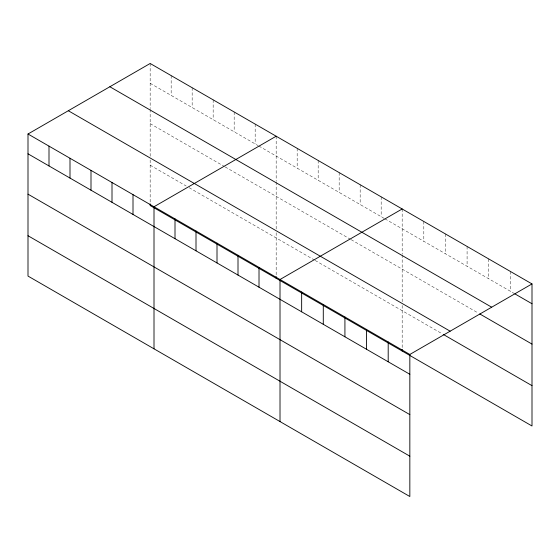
<?xml version="1.0" encoding="UTF-8"?>
<svg xmlns="http://www.w3.org/2000/svg" width="560" height="560" viewBox="0 0 560 560"><rect width="100%" height="100%" fill="white"/><g stroke="black" fill="none" stroke-linecap="round" stroke-linejoin="round"><path stroke-width="0.42" stroke-dasharray="2.8 2.1" d="M150.164 63.476L150.164 108.507M150.164 83.293L258.167 145.649M258.916 146.083L384.174 218.4M384.923 218.834L514.094 293.405M150.164 123.634L224.42 166.509M225.169 166.936L350.42 239.253M351.176 239.687L478.282 313.075M150.164 165.2L186.165 185.99M189.168 187.719L314.419 260.036M315.175 260.47L442.463 333.963M510.363 271.432L510.363 291.249M488.726 258.937L488.726 278.761M467.089 246.449L467.089 266.266M445.452 233.954L445.452 253.778M423.815 221.466L423.815 241.283M402.178 208.971L402.178 254.002M402.178 254.849L402.178 302.043M402.178 305.501L402.178 348.523M381.178 196.847L381.178 216.664M360.171 184.723L360.171 204.54M339.171 172.599L339.171 192.416M318.171 160.475L318.171 180.292M297.171 148.351L297.171 168.168M276.171 136.22L276.171 181.258M276.171 182.098L276.171 229.292M276.171 232.757L276.171 275.772M255.171 124.096L255.171 143.92M234.171 111.972L234.171 131.796M213.164 99.848L213.164 119.665M192.164 87.724L192.164 107.541M171.164 75.6L171.164 95.417M150.164 109.347L150.164 156.541M150.164 160.006L150.164 203.021"/><path stroke-width="0.84" d="M28 134.008L409.836 354.459L409.836 496.524L28 276.073L28 134.008L150.164 63.476L532 283.927L532 425.992L150.164 205.541L150.164 203.861M276.171 136.22L154.007 206.752L154.007 348.824M402.178 208.971L280.014 279.503L280.014 421.575M409.836 354.459L532 283.927M514.836 293.839L532 303.744M109.851 86.751L491.687 307.202M479.773 313.936L532 344.085M68.313 110.733L450.149 331.184M443.212 334.39L532 385.651M28 153.825L409.836 374.276M28 194.166L409.836 414.617M28 235.732L409.836 456.183M402.178 349.363L402.178 351.043M388.199 341.964L388.199 361.781M366.562 329.469L366.562 349.293M344.925 316.981L344.925 336.798M323.288 304.486L323.288 324.303M301.651 291.998L301.651 311.815M276.171 276.612L276.171 278.292M259.014 267.379L259.014 287.196M238.007 255.255L238.007 275.072M217.007 243.131L217.007 262.948M196.007 231L196.007 250.824M175.007 218.876L175.007 238.7M133.007 194.628L133.007 214.445M112.007 182.504L112.007 202.321M91 170.38L91 190.197M70 158.256L70 178.073M49 146.132L49 165.949"/></g></svg>
